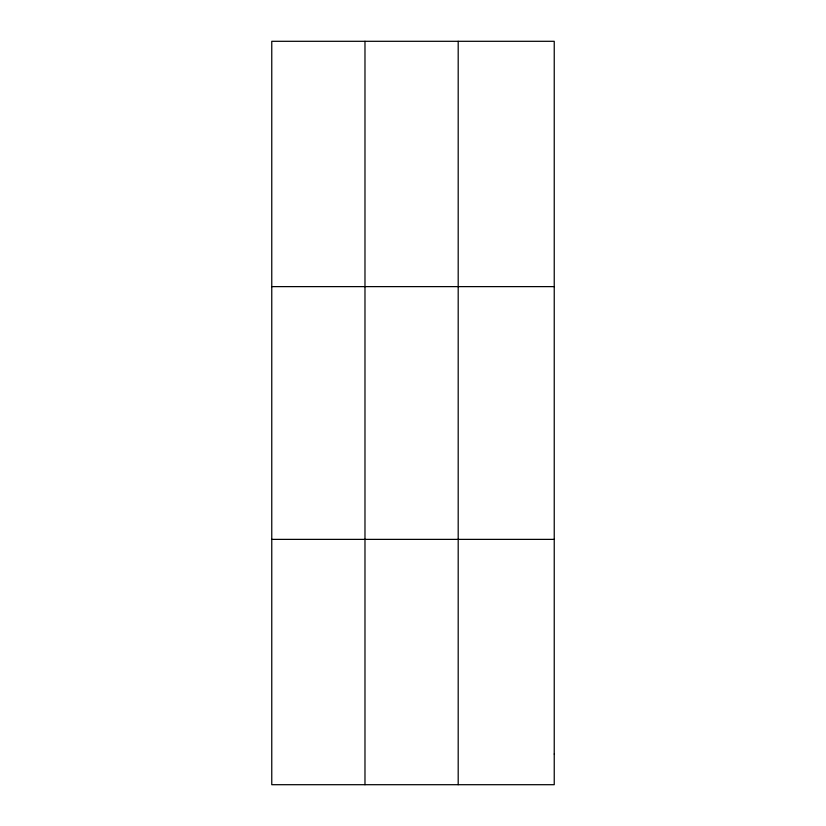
<?xml version="1.0" encoding="UTF-8"?>
<svg xmlns="http://www.w3.org/2000/svg" width="826" height="826" viewBox="0 0 826 826"><rect width="100%" height="100%" fill="white"/><g stroke="black" fill="none" stroke-linecap="round" stroke-linejoin="round"><path stroke-width="1.24" d="M364.978 41.3L364.978 784.7M458.193 41.3L458.193 784.7M271.764 286.622L554.236 286.622M271.764 539.378L554.236 539.378M554.236 754.035L554.236 784.7L271.764 784.7L271.764 41.3L554.236 41.3L554.236 754.035"/></g></svg>
